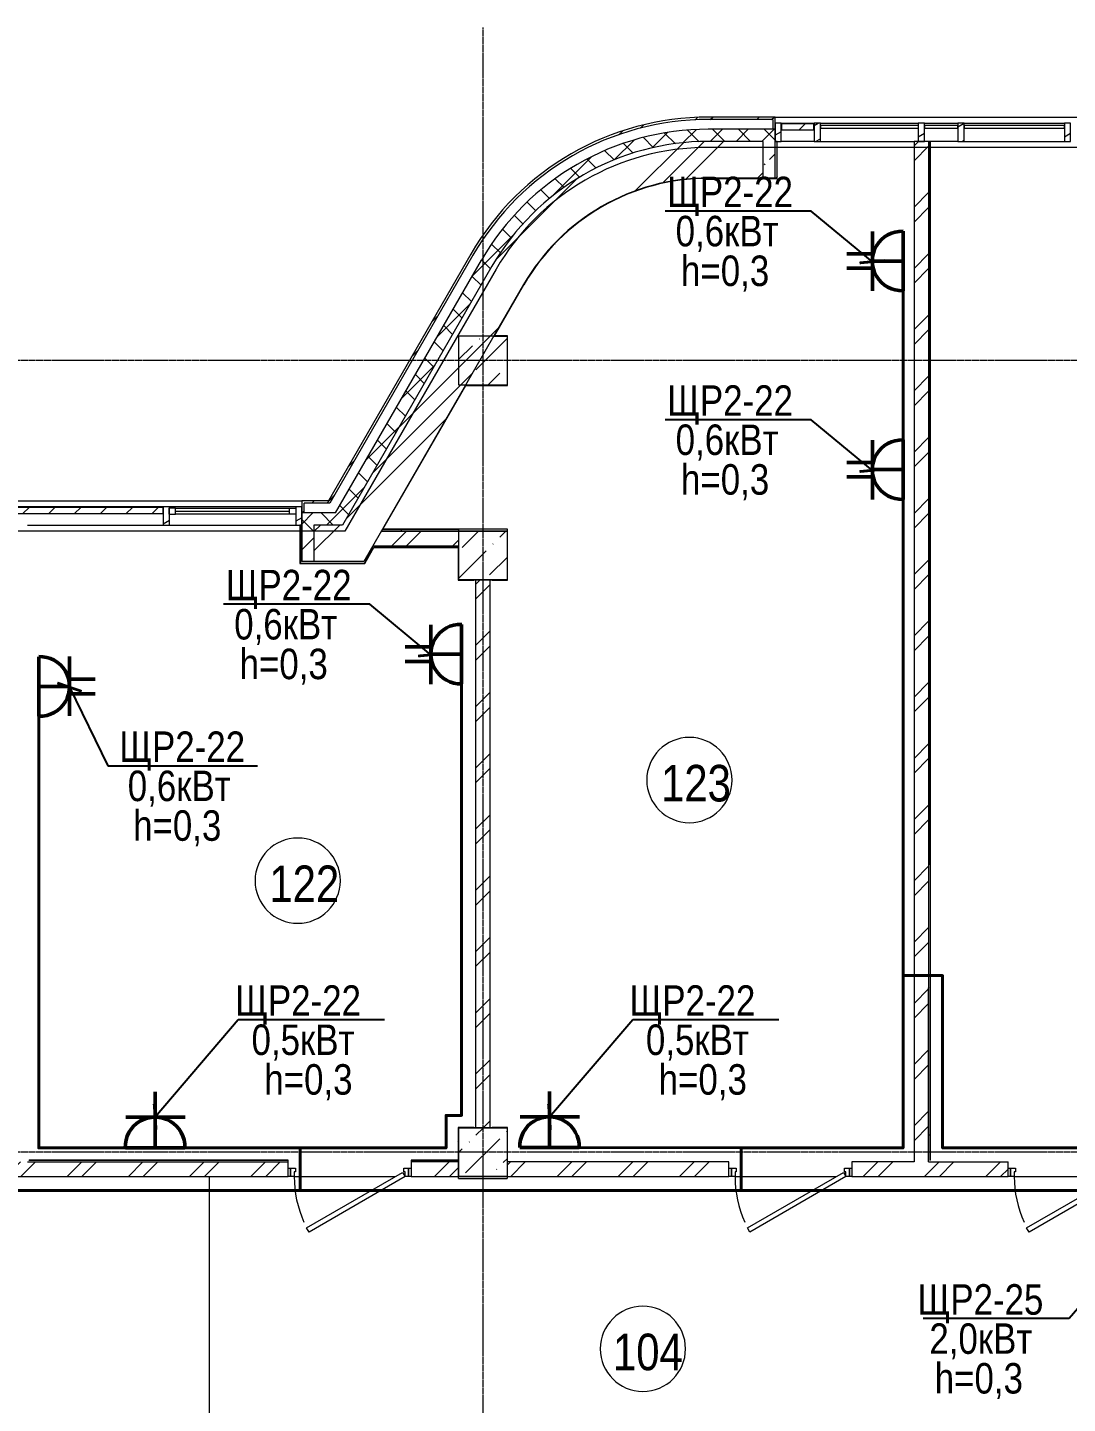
# Model space of a CAD drawing. Header units: metres. Extents: x -187 to 138813, y -64870 to 49448.
# Drawn here: x 62323 to 70863, y -49349 to -38050 of the extents above; entities that cross this region are included whole.
import ezdxf

# ---------------------------------------------------------------- set-up
doc = ezdxf.new("R2010")
doc.units = ezdxf.units.M
doc.linetypes.add('ADSK_Линия сетки', pattern=[21, 12, -3, 3, -3])
for name, color, linetype, lineweight in [('A-AREA-IDEN', 7, 'Continuous', 9), ('A-DETL-MBND', 7, 'Continuous', 5), ('A-DOOR', 7, 'Continuous', 5), ('A-DOOR-FRAM', 7, 'Continuous', 13), ('A-FLOR', 7, 'Continuous', 5), ('A-GLAZ', 7, 'Continuous', 5), ('A-GLAZ-CURT', 7, 'Continuous', 5), ('A-GLAZ-CWMG', 7, 'Continuous', 5), ('A-WALL', 7, 'Continuous', 5), ('A-WALL-PATT', 7, 'Continuous', 18), ('I-WALL', 7, 'Continuous', 5), ('S-COLS', 7, 'Continuous', 5), ('S-GRID', 7, 'Continuous', 9), ('Освещение', 1, 'Continuous', 50), ('Эл-свет раб.', 5, 'Continuous', 50), ('ЭЛ.сети', 5, 'Continuous', 100), ('ЭОМ', 7, 'Continuous', 40)]:
    doc.layers.add(name, color=color, linetype=linetype, lineweight=lineweight)
doc.styles.add('GOST Common_I_1', font='ARIALN.TTF', dxfattribs={"height": 300})
doc.styles.add('STYLE1', font='ARIALN.TTF', dxfattribs={"height": 250})
doc.styles.add('ГОСТ 2.304', font='ARIALN.TTF', dxfattribs={"width": 0.85})
doc.dimstyles.new('СПДС', dxfattribs={"dimscale": 100, "dimtxt": 2.5, "dimasz": 2.5, "dimexe": 1.25, "dimexo": 0.625, "dimtad": 1, "dimdec": 0, "dimrnd": 0.001, "dimtxsty": 'ГОСТ 2.304', "dimblk": 'OBLIQUE', "dimcen": 2.5, "dimdle": 2, "dimadec": 0, "dimazin": 2, "dimtfac": 0.75, "dimtdec": 0, "dimtmove": 1, "dimatfit": 3, "dimfxl": 1, "dimtolj": 1, "dimarcsym": 1})
pattern_1 = [(45, (0, 0), (84.19025, 308.69666), [396.875, -79.375, 3.353, -76.022])]
pattern_2 = [(45, (0, 0), (-251.4472, 251.4472), []), (45, (0, 381), (-251.4472, 251.4472), [])]
pattern_3 = [(30, (0, 0), (-60, 103.92305), [])]
pattern_4 = [(45, (0, 0), (-449.013, 449.013), []), (45, (158.75, 0), (0, 898.0256), []), (45, (-158.75, 0), (0, 898.0256), [])]
pattern_5 = [(0, (0, 0), (812.8, 203.2), [33.528, -576.072, 33.528, -576.072, -3251.2]), (0, (0, 0), (812.8, 203.2), [-1219.2, 33.528, -1185.672, 33.528, -576.072, -1422.4]), (0, (0, 0), (812.8, 203.2), [-3048, 33.528, -372.872, 33.528, -982.472]), (120, (304.8, 101.6), (-582.37636, 602.30545), [33.528, -576.072, 33.528, -576.072, -3251.2]), (120, (304.8, 101.6), (-582.37636, 602.30545), [-1219.2, 33.528, -1185.672, 33.528, -576.072, -1422.4]), (120, (304.8, 101.6), (-582.37636, 602.30545), [-3048, 33.528, -372.872, 33.528, -982.472]), (240, (406.4, 508), (-230.42364, -805.50545), [33.528, -576.072, 33.528, -576.072, -3251.2]), (240, (406.4, 508), (-230.42364, -805.50545), [-1219.2, 33.528, -1185.672, 33.528, -576.072, -1422.4]), (240, (406.4, 508), (-230.42364, -805.50545), [-3048, 33.528, -372.872, 33.528, -982.472])]
pattern_6 = [(45, (0, 0), (-106.06602, 106.06602), []), (135, (0, 0), (-106.06602, -106.06602), [])]
pattern_7 = [(45, (0, 0), (38.89087, 251.0229), [300, -50, 10, -50])]

# ---------------------------------------------------------------- blocks, each defined once
blk = doc.blocks.new('КДП АПК - КР_rvt-1-1 этаж')
at = {"layer": 'S-COLS', "lineweight": 15}
h = blk.add_hatch(dxfattribs=at)
h.set_pattern_fill('FP_125', color=256, style=0, pattern_type=2)
h.set_pattern_definition(pattern_1)
h.paths.add_polyline_path([(65863, -40346), (66263, -40346), (66263, -39946), (65863, -39946)], flags=0)
h = blk.add_hatch(dxfattribs=at)
h.set_pattern_fill('FP_125', color=256, style=0, pattern_type=2)
h.set_pattern_definition(pattern_1)
h.paths.add_polyline_path([(65863, -41946), (66263, -41946), (66263, -41546), (65863, -41546), (65863, -41861)], flags=0)
h = blk.add_hatch(dxfattribs=at)
h.set_pattern_fill('FP_125', color=256, style=0, pattern_type=2)
h.set_pattern_definition(pattern_1)
h.paths.add_polyline_path([(65863, -46846), (66263, -46846), (66263, -46446), (65863, -46446), (65863, -46832)], flags=0)
at = {"layer": 'A-FLOR', "lineweight": 15}
for p, q in [((71913, -38396), (67903, -38396)), ((66171, -39396), (64929, -41546)), ((64929, -41546), (60263, -41546))]:
    blk.add_line(p, q, dxfattribs=at)
blk.add_arc((67903, -40396), 2000, 90, 150, dxfattribs=at)
at = {"layer": 'S-COLS', "lineweight": 15}
for p, q in [((66263, -39946), (65863, -39946)), ((65863, -39946), (65863, -40346)), ((66263, -40346), (66263, -39946)), ((65863, -40346), (66263, -40346)), ((66263, -41546), (65863, -41546)), ((65863, -41546), (65863, -41946)), ((66263, -41946), (66263, -41546)), ((65863, -41946), (66263, -41946)), ((66263, -46446), (65863, -46446)), ((65863, -46446), (65863, -46846)), ((66263, -46846), (66263, -46446)), ((65863, -46846), (66263, -46846))]:
    blk.add_line(p, q, dxfattribs=at)
blk = doc.blocks.new('AC_Дверь_Однопольная_ДеревяннаяВнутренняя_ГОСТ6629-88 - ДГ 21-10-1263266-1 этаж')
at = {"layer": 'A-DOOR', "lineweight": 13}
for p, q in [((-455, 60), (333, 515)), ((353, 480), (-435, 25)), ((333, 515), (353, 480)), ((-435, 25), (-455, 60))]:
    blk.add_line(p, q, dxfattribs=at)
at = {"layer": 'A-DOOR', "lineweight": 18}
for p, q in [((-505, 60), (-485, 60)), ((-505, -10), (-505, 60)), ((-485, 60), (-485, -10)), ((485, 60), (505, 60)), ((485, -10), (485, 60)), ((505, 60), (505, -10)), ((-485, -10), (-505, -10)), ((505, -10), (485, -10))]:
    blk.add_line(p, q, dxfattribs=at)
at = {"layer": 'A-DOOR'}
blk.add_arc((-455, 60), 910, 0, 24.2635, dxfattribs=at)
at = {"layer": 'A-DOOR-FRAM'}
for p, q in [((-485, 60), (-455, 60)), ((-485, -10), (-485, 60)), ((-455, 60), (-455, 20)), ((-455, 20), (-445, 20)), ((-445, 20), (-445, -10)), ((445, 20), (455, 20)), ((445, -10), (445, 20)), ((455, 60), (485, 60)), ((455, 20), (455, 60)), ((485, 60), (485, -10)), ((-445, -10), (-485, -10)), ((485, -10), (445, -10))]:
    blk.add_line(p, q, dxfattribs=at)
blk = doc.blocks.new('Системная панель - С остеклением-1613775-1 этаж')
at = {"layer": 'A-GLAZ-CURT', "lineweight": 13}
for p, q in [((69638, -38856), (68834, -38856)), ((68834, -38856), (68834, -38876)), ((69638, -38876), (69638, -38856)), ((68834, -38876), (69638, -38876))]:
    blk.add_line(p, q, dxfattribs=at)
blk = doc.blocks.new('Системная панель - С остеклением-1172246-1 этаж')
at = {"layer": 'A-GLAZ-CURT', "lineweight": 13}
for p, q in [((70838, -38856), (70014, -38856)), ((70014, -38856), (70014, -38876)), ((70838, -38876), (70838, -38856)), ((70014, -38876), (70838, -38876))]:
    blk.add_line(p, q, dxfattribs=at)
blk = doc.blocks.new('Системная панель - С остеклением-1172248-1 этаж')
at = {"layer": 'A-GLAZ-CURT', "lineweight": 13}
for p, q in [((81962, -38856), (81688, -38856)), ((81688, -38856), (81688, -38876)), ((81962, -38876), (81962, -38856)), ((81688, -38876), (81962, -38876))]:
    blk.add_line(p, q, dxfattribs=at)
blk = doc.blocks.new('Системная панель - Сплошная-1613776-1 этаж')
at = {"layer": 'A-GLAZ-CURT'}
h = blk.add_hatch(dxfattribs=at)
h.set_pattern_fill('FP_4', color=256, style=0, pattern_type=2)
h.set_pattern_definition([(45, (0, 0), (-106.06602, 106.06602), [])])
h.paths.add_polyline_path([(68513, -38891), (68781, -38891), (68781, -38841), (68513, -38841)], flags=0)
at = {"layer": 'A-GLAZ-CURT', "lineweight": 13}
for p, q in [((68781, -38841), (68513, -38841)), ((68513, -38841), (68513, -38891)), ((68781, -38891), (68781, -38841)), ((68513, -38891), (68781, -38891))]:
    blk.add_line(p, q, dxfattribs=at)
blk = doc.blocks.new('Прямоугольный импост - 50 x 150мм-1173075-1 этаж')
at = {"layer": 'A-GLAZ-CWMG'}
h = blk.add_hatch(dxfattribs=at)
h.set_pattern_fill('FP_8', color=256, style=0, pattern_type=2)
h.set_pattern_definition([(150, (68462.65, 38865.64), (-60, -103.92305), [])])
h.paths.add_polyline_path([(0, -120), (-50, -120), (-50, 30), (0, 30)], flags=0)
at = {"layer": 'A-GLAZ-CWMG', "lineweight": 18}
for p, q in [((-50, 30), (0, 30)), ((-50, -120), (-50, 30)), ((0, 30), (0, -120)), ((0, -120), (-50, -120))]:
    blk.add_line(p, q, dxfattribs=at)
blk = doc.blocks.new('Прямоугольный импост - 50 x 150мм-1173071-1 этаж')
at = {"layer": 'A-GLAZ-CWMG'}
h = blk.add_hatch(dxfattribs=at)
h.set_pattern_fill('FP_9', color=256, style=0, pattern_type=2)
h.set_pattern_definition([(150, (69662.65, 38865.64), (-60, -103.92305), [])])
h.paths.add_polyline_path([(25, -120), (-25, -120), (-25, 30), (25, 30)], flags=0)
at = {"layer": 'A-GLAZ-CWMG', "lineweight": 18}
for p, q in [((-25, 30), (25, 30)), ((-25, -120), (-25, 30)), ((25, 30), (25, -120)), ((25, -120), (-25, -120))]:
    blk.add_line(p, q, dxfattribs=at)
blk = doc.blocks.new('Прямоугольный импост - 50 x 150мм-1173072-1 этаж')
at = {"layer": 'A-GLAZ-CWMG'}
h = blk.add_hatch(dxfattribs=at)
h.set_pattern_fill('FP_10', color=256, style=0, pattern_type=2)
h.set_pattern_definition([(150, (70862.65, 38865.64), (-60, -103.92305), [])])
h.paths.add_polyline_path([(25, -120), (-25, -120), (-25, 30), (25, 30)], flags=0)
at = {"layer": 'A-GLAZ-CWMG', "lineweight": 18}
for p, q in [((-25, 30), (25, 30)), ((-25, -120), (-25, 30)), ((25, 30), (25, -120)), ((25, -120), (-25, -120))]:
    blk.add_line(p, q, dxfattribs=at)
blk = doc.blocks.new('Системная панель - Сплошная-2657771-1 этаж')
at = {"layer": 'A-GLAZ-CURT'}
h = blk.add_hatch(dxfattribs=at)
h.set_pattern_fill('FP_75', color=256, style=0, pattern_type=2)
h.set_pattern_definition([(45, (-62820.15, 42015.64), (-106.06602, 106.06602), [])])
h.paths.add_polyline_path([(617.5, -25), (617.5, 25), (-617.5, 25), (-617.5, -25)], flags=0)
at = {"layer": 'A-GLAZ-CURT', "lineweight": 13}
for p, q in [((617.5, 25), (-617.5, 25)), ((-617.5, 25), (-617.5, -25)), ((617.5, -25), (617.5, 25)), ((-617.5, -25), (617.5, -25))]:
    blk.add_line(p, q, dxfattribs=at)
blk = doc.blocks.new('M_Тент витража777 - M_Тент витража одинарное справо-2657703-1 этаж')
at = {"layer": 'A-GLAZ', "lineweight": 13}
for p, q in [((-469, 20), (-519, 20)), ((-519, 20), (-519, -30)), ((-519, -30), (-519, 20)), ((-469, -30), (-469, 20)), ((469, -30), (469, 20)), ((469, 20), (519, 20)), ((519, 20), (519, -30)), ((519, 20), (519, -30)), ((-519, -30), (-469, -30)), ((-469, -5), (469, -5)), ((519, -30), (469, -30))]:
    blk.add_line(p, q, dxfattribs=at)
at = {"layer": 'A-GLAZ'}
for p, q in [((-469, 20), (469, 20)), ((469, -30), (-469, -30))]:
    blk.add_line(p, q, dxfattribs=at)
blk = doc.blocks.new('Прямоугольный импост - 50 x 150мм-2657762-1 этаж')
at = {"layer": 'A-GLAZ-CWMG'}
for p, q in [((63438, -41986), (62203, -41986)), ((62323, -42136), (63438, -42136))]:
    blk.add_line(p, q, dxfattribs=at)
blk = doc.blocks.new('Прямоугольный импост - 50 x 150мм-1443327-1 этаж')
at = {"layer": 'A-GLAZ-CWMG'}
for p, q in [((64525, -41986), (63488, -41986)), ((63488, -42136), (64525, -42136))]:
    blk.add_line(p, q, dxfattribs=at)
blk = doc.blocks.new('Прямоугольный импост - 50 x 150мм-1173117-1 этаж')
at = {"layer": 'A-GLAZ-CWMG'}
h = blk.add_hatch(dxfattribs=at)
h.set_pattern_fill('FP_76', color=256, style=0, pattern_type=2)
h.set_pattern_definition([(330, (-64575.16, -42015.64), (60, 103.92305), [])])
h.paths.add_polyline_path([(-50, 120), (0, 120), (0, -30), (-50, -30)], flags=0)
at = {"layer": 'A-GLAZ-CWMG', "lineweight": 18}
for p, q in [((-50, -30), (-50, 120)), ((-50, 120), (0, 120)), ((0, 120), (0, -30)), ((0, -30), (-50, -30))]:
    blk.add_line(p, q, dxfattribs=at)
blk = doc.blocks.new('Прямоугольный импост - 50 x 150мм-V53-1 этаж')
at = {"layer": 'A-GLAZ-CWMG'}
h = blk.add_hatch(dxfattribs=at)
h.set_pattern_fill('FP_79', color=256, style=0, pattern_type=2)
h.set_pattern_definition([(330, (-63462.65, -42015.64), (60, 103.92305), [])])
h.paths.add_polyline_path([(25, 120), (25, -30), (-25, -30), (-25, 120)], flags=0)
at = {"layer": 'A-GLAZ-CWMG', "lineweight": 18}
for p, q in [((-25, -30), (-25, 120)), ((-25, 120), (25, 120)), ((25, 120), (25, -30)), ((25, -30), (-25, -30))]:
    blk.add_line(p, q, dxfattribs=at)
blk = doc.blocks.new('двойная розетка штепсельная с заземляющим контактом скрытой установки IP20')
at = {"layer": 'Эл-свет раб.', "ltscale": 0.3}
for p, q in [((242831, -163233), (242831, -163444)), ((242951, -163233), (242951, -163444)), ((243132, -163444), (242645, -163444)), ((242891, -163696), (242891, -163444)), ((243135, -163696), (242647, -163696))]:
    blk.add_line(p, q, dxfattribs=at)
at = {"layer": 'Эл-свет раб.', "ltscale": 0.3, "extrusion": (0, 0, -1)}
blk.add_ellipse((242891, -163688), major_axis=(-173, 173), ratio=1, start_param=5.464002, end_param=8.673165, dxfattribs=at)
blk = doc.blocks.new('_Oblique')
at = {"color": 0, "linetype": 'ByBlock', "lineweight": -2}
blk.add_line((-0.5, -0.5), (0.5, 0.5), dxfattribs=at)
blk = doc.blocks.new('Розетка штепсельная с заземляющим контактом скрытой установки IP20')
at = {"layer": 'Эл-свет раб.', "ltscale": 0.3}
for p, q in [((191575, -246568), (191575, -246106)), ((191816, -246316), (191329, -246316)), ((191819, -246568), (191331, -246568))]:
    blk.add_line(p, q, dxfattribs=at)
at = {"layer": 'Эл-свет раб.', "ltscale": 0.3, "extrusion": (0, 0, -1)}
blk.add_ellipse((191575, -246560), major_axis=(-173, 173), ratio=1, start_param=5.464002, end_param=8.673165, dxfattribs=at)
blk = doc.blocks.new('ПСС_Марка_помещения - Имя_2_5мм-224473-1 этаж')
at = {"layer": 'A-AREA-IDEN'}
for start, end in [(360, 180), (180, 360)]:
    blk.add_arc((-0.07, 0.04), 3.5, start, end, dxfattribs=at)

msp = doc.modelspace()

# ---------------------------------------------------------------- hatches: boundary and pattern name
at = {"layer": 'A-GLAZ-CWMG'}
h = msp.add_hatch(dxfattribs=at)
h.set_pattern_fill('FP_5', color=256, style=0, pattern_type=2)
h.set_pattern_definition(pattern_3)
h.paths.add_polyline_path([(68781.4966, -38985.6677), (68833.7811, -38985.6677), (68833.7811, -38835.6677), (68781.4966, -38835.6677)], flags=0)
h = msp.add_hatch(dxfattribs=at)
h.set_pattern_fill('FP_5', color=256, style=0, pattern_type=2)
h.set_pattern_definition(pattern_3)
h.paths.add_polyline_path([(69961.9076, -38985.6677), (70014.3111, -38985.6677), (70014.3111, -38835.6677), (69961.9076, -38835.6677)], flags=0)
at = {"layer": 'A-WALL-PATT', "lineweight": 5}
h = msp.add_hatch(dxfattribs=at)
h.set_pattern_fill('FP_1', color=256, style=0, pattern_type=2)
h.set_pattern_definition(pattern_2)
h.paths.add_polyline_path([(65981.01, -39920.6443), (66069.7342, -39779.4406), (66168.7625, -39645.262), (66277.541, -39518.8591), (66395.4615, -39400.9386), (66521.8644, -39292.1601), (66656.0429, -39193.1318), (66797.2467, -39104.4077), (66944.6859, -39026.4837), (67097.5362, -38959.7958), (67256.2484, -38904.3671), (67416.025, -38861.5551), (67579.8824, -38830.5516), (67745.5986, -38811.8798), (67912.2467, -38805.6443), (67912.2467, -38785.6443), (67744.104, -38791.9358), (67576.9016, -38810.775), (67411.5746, -38842.0565), (67249.0475, -38885.6055), (67090.2294, -38941.1784), (66936.0083, -39008.4644), (66787.2467, -39087.0871), (66644.7765, -39176.6071), (66509.3946, -39276.5235), (66381.858, -39386.2776), (66262.88, -39505.2556), (66153.1258, -39632.7922), (66053.2094, -39768.1742), (65963.6895, -39910.6443)], flags=0)
h = msp.add_hatch(dxfattribs=at)
h.set_pattern_fill('FP_1', color=256, style=0, pattern_type=2)
h.set_pattern_definition(pattern_2)
h.paths.add_polyline_path([(68442.6532, -38885.6443), (68462.6532, -38885.6443), (68462.6532, -38785.6443), (67912.2467, -38785.6443), (67912.2467, -38805.6443), (68442.6532, -38805.6443)], flags=0)
at = {"layer": 'A-WALL-PATT', "lineweight": 5, "true_color": 0x787878}
h = msp.add_hatch(dxfattribs=at)
h.set_pattern_fill('FP_114', color=8, style=0, pattern_type=2)
h.set_pattern_definition(pattern_6)
h.paths.add_polyline_path([(66136.8946, -40010.6443), (66218.4572, -39880.8382), (66309.4921, -39757.4902), (66409.4903, -39641.2902), (66517.8926, -39532.888), (66634.0926, -39432.8898), (66757.4406, -39341.8548), (66887.2467, -39260.2922), (67022.785, -39188.6581), (67163.2976, -39127.3531), (67307.9986, -39076.7201), (67456.0788, -39037.0421), (67606.71, -39008.5411), (67759.05, -38991.3765), (67912.2467, -38985.6443), (67912.2467, -38885.6443), (67751.577, -38891.6561), (67591.8058, -38909.658), (67433.8267, -38939.5493), (67278.523, -38981.1628), (67126.7635, -39034.2657), (66979.3966, -39098.5612), (66837.2467, -39173.6897), (66701.1086, -39259.2309), (66571.7436, -39354.7066), (66449.8753, -39459.5828), (66336.1852, -39573.2729), (66231.309, -39695.1412), (66135.8333, -39824.5062), (66050.2921, -39960.6443)], flags=0)
h = msp.add_hatch(dxfattribs=at)
h.set_pattern_fill('FP_114', color=8, style=0, pattern_type=2)
h.set_pattern_definition(pattern_6)
h.paths.add_polyline_path([(68462.6532, -38985.6443), (68462.6532, -38885.6443), (67912.2467, -38885.6443), (67912.2467, -38985.6443), (68362.6532, -38985.6443)], flags=0)
at = {"layer": 'A-WALL-PATT', "lineweight": 5}
h = msp.add_hatch(dxfattribs=at)
h.set_pattern_fill('FP_2', color=256, style=0, pattern_type=2)
h.set_pattern_definition(pattern_4)
h.paths.add_polyline_path([(66396.7022, -40160.6443), (66472.0249, -40041.531), (66556.688, -39928.8649), (66650.1424, -39823.3767), (66751.782, -39725.7505), (66860.9477, -39636.6195), (66976.9315, -39556.5617), (67098.9811, -39486.0963), (67226.3051, -39425.6803), (67358.0777, -39375.7055), (67493.4443, -39336.4961), (67631.5269, -39308.3064), (67785.1267, -39290.7671), (67912.2467, -39285.6443), (67912.2467, -38985.6443), (67759.05, -38991.3765), (67606.71, -39008.5411), (67456.0788, -39037.0421), (67307.9986, -39076.7201), (67163.2976, -39127.3531), (67022.785, -39188.6581), (66887.2467, -39260.2922), (66757.4406, -39341.8548), (66634.0926, -39432.8898), (66517.8926, -39532.888), (66409.4903, -39641.2902), (66309.4921, -39757.4902), (66218.4572, -39880.8382), (66136.8946, -40010.6443), (66265.8379, -40085.0898)], flags=0)
h = msp.add_hatch(dxfattribs=at)
h.set_pattern_fill('FP_2', color=256, style=0, pattern_type=2)
h.set_pattern_definition(pattern_4)
h.paths.add_polyline_path([(68362.6532, -39285.6443), (68362.6532, -38985.6443), (67912.2467, -38985.6443), (67912.2467, -39285.6443)], flags=0)
h = msp.add_hatch(dxfattribs=at)
h.set_pattern_fill('FP_127', color=256, style=0, pattern_type=2)
h.set_pattern_definition(pattern_7)
h.paths.add_polyline_path([(68362.6532, -39285.6443), (68462.6532, -39285.6443), (68462.6532, -39035.6443), (68362.6532, -39035.6443)], flags=0)
h = msp.add_hatch(dxfattribs=at)
h.set_pattern_fill('FP_81', color=256, style=0, pattern_type=2)
h.set_pattern_definition(pattern_5)
h.paths.add_polyline_path([(68477.6532, -39288.6443), (68477.6532, -38985.6677), (68462.6532, -38985.6677), (68462.6532, -39288.6443)], flags=0)
h = msp.add_hatch(dxfattribs=at)
h.set_pattern_fill('FP_1', color=256, style=0, pattern_type=2)
h.set_pattern_definition(pattern_2)
h.paths.add_polyline_path([(69722.6532, -47365.6443), (69722.6532, -44926.5899), (69602.6532, -44926.5899), (69602.6532, -47365.6443)])
h.paths.add_polyline_path([(69672.6532, -44925.6443), (69722.6532, -44925.6443), (69722.6532, -38985.6443), (69602.6532, -38985.6443), (69602.6532, -44925.6443)])
h = msp.add_hatch(dxfattribs=at)
h.set_pattern_fill('FP_81', color=256, style=0, pattern_type=2)
h.set_pattern_definition(pattern_5)
h.paths.add_polyline_path([(69734.6532, -47365.6443), (69734.6532, -45935.6443), (69722.6532, -45935.6443), (69722.6532, -47365.6443)], flags=0)
h.paths.add_polyline_path([(69734.6532, -44925.6443), (69734.6532, -38985.6677), (69722.6532, -38985.6677), (69722.6532, -44925.6443)], flags=0)
h = msp.add_hatch(dxfattribs=at)
h.set_pattern_fill('FP_81', color=256, style=0, pattern_type=2)
h.set_pattern_definition(pattern_5)
h.paths.add_polyline_path([(69737.6532, -47353.6443), (69737.6532, -45935.6443), (69734.6532, -45935.6443), (69734.6532, -47353.6443)], flags=0)
h.paths.add_polyline_path([(69737.6532, -44925.6443), (69737.6532, -38985.6677), (69734.6532, -38985.6677), (69734.6532, -44925.6443)], flags=0)
h = msp.add_hatch(dxfattribs=at)
h.set_pattern_fill('FP_81', color=256, style=0, pattern_type=2)
h.set_pattern_definition(pattern_5)
h.paths.add_polyline_path([(66399.3003, -40162.1443), (66474.4939, -40043.2352), (66559.0118, -39930.7622), (66652.306, -39825.4548), (66753.7714, -39727.996), (66862.7499, -39639.0178), (66978.5349, -39559.0972), (67100.3753, -39488.7526), (67227.481, -39428.4402), (67359.0277, -39378.5511), (67494.1622, -39339.409), (67632.0082, -39311.2675), (67785.1267, -39293.7671), (67912.2467, -39288.6443), (67912.2467, -39285.6443), (67771.4302, -39291.319), (67631.5269, -39308.3064), (67493.4443, -39336.4961), (67358.0777, -39375.7055), (67226.3051, -39425.6803), (67098.9811, -39486.0963), (66976.9315, -39556.5617), (66860.9477, -39636.6195), (66747.3516, -39730.006), (66650.1424, -39823.3767), (66556.688, -39928.8649), (66472.0249, -40041.531), (66396.7022, -40160.6443)], flags=0)
h = msp.add_hatch(dxfattribs=at)
h.set_pattern_fill('FP_1', color=256, style=0, pattern_type=2)
h.set_pattern_definition(pattern_2)
h.paths.add_polyline_path([(64817.6492, -41935.6443), (65981.01, -39920.6443), (65963.6895, -39910.6443), (64794.5552, -41935.6443)], flags=0)
at = {"layer": 'A-WALL-PATT', "lineweight": 5, "true_color": 0x787878}
h = msp.add_hatch(dxfattribs=at)
h.set_pattern_fill('FP_114', color=8, style=0, pattern_type=2)
h.set_pattern_definition(pattern_6)
h.paths.add_polyline_path([(64967.7602, -42035.6443), (66136.8946, -40010.6443), (66050.2921, -39960.6443), (64852.2902, -42035.6443)], flags=0)
at = {"layer": 'A-WALL-PATT', "lineweight": 5}
h = msp.add_hatch(dxfattribs=at)
h.set_pattern_fill('FP_2', color=256, style=0, pattern_type=2)
h.set_pattern_definition(pattern_4)
h.paths.add_polyline_path([(65083.2303, -42435.6443), (66396.7022, -40160.6443), (66136.8946, -40010.6443), (64736.8201, -42435.6443)], flags=0)
h = msp.add_hatch(dxfattribs=at)
h.set_pattern_fill('FP_81', color=256, style=0, pattern_type=2)
h.set_pattern_definition(pattern_5)
h.paths.add_polyline_path([(65234.4961, -42173.6443), (65237.9602, -42173.6443), (65923.8523, -40985.6443), (65920.3882, -40985.6443), (65415.2851, -41860.5085)], flags=0)
h = msp.add_hatch(dxfattribs=at)
h.set_pattern_fill('FP_1', color=256, style=0, pattern_type=2)
h.set_pattern_definition(pattern_2)
h.paths.add_polyline_path([(64595.1621, -42035.6443), (64595.1621, -41955.6443), (64806.1022, -41955.6443), (64817.6492, -41935.6443), (64575.1621, -41935.6443), (64575.1621, -42035.6443)], flags=0)
at = {"layer": 'A-WALL-PATT', "lineweight": 5, "true_color": 0x787878}
h = msp.add_hatch(dxfattribs=at)
h.set_pattern_fill('FP_114', color=8, style=0, pattern_type=2)
h.set_pattern_definition(pattern_6)
h.paths.add_polyline_path([(64675.1621, -42135.6443), (64910.0252, -42135.6443), (64967.7602, -42035.6443), (64575.1621, -42035.6443), (64575.1621, -42135.6443), (64611.8568, -42135.6443)], flags=0)
h = msp.add_hatch(dxfattribs=at)
h.set_pattern_fill('FP_114', color=8, style=0, pattern_type=2)
h.set_pattern_definition(pattern_6)
h.paths.add_polyline_path([(64575.1621, -42185.6443), (64675.1621, -42185.6443), (64675.1621, -42135.6443), (64575.1621, -42135.6443)], flags=0)
at = {"layer": 'A-WALL-PATT', "lineweight": 5}
h = msp.add_hatch(dxfattribs=at)
h.set_pattern_fill('FP_2', color=256, style=0, pattern_type=2)
h.set_pattern_definition(pattern_4)
h.paths.add_polyline_path([(64675.1621, -42435.6443), (64736.8201, -42435.6443), (64910.0252, -42135.6443), (64675.1621, -42135.6443), (64675.1621, -42215.5923)], flags=0)
h = msp.add_hatch(dxfattribs=at)
h.set_pattern_fill('FP_127', color=256, style=0, pattern_type=2)
h.set_pattern_definition(pattern_7)
h.paths.add_polyline_path([(64575.1621, -42435.6443), (64675.1621, -42435.6443), (64675.1621, -42185.6443), (64575.1621, -42185.6443)], flags=0)
h = msp.add_hatch(dxfattribs=at)
h.set_pattern_fill('FP_1', color=256, style=0, pattern_type=2)
h.set_pattern_definition(pattern_2)
h.paths.add_polyline_path([(65669.6134, -42305.6443), (65862.6532, -42305.6443), (65862.6532, -42185.6443), (65227.5679, -42185.6443), (65158.2858, -42305.6443)], flags=0)
h = msp.add_hatch(dxfattribs=at)
h.set_pattern_fill('FP_81', color=256, style=0, pattern_type=2)
h.set_pattern_definition(pattern_5)
h.paths.add_polyline_path([(65231.032, -42185.6443), (65862.6532, -42185.6443), (65862.6532, -42173.6443), (65234.4961, -42173.6443), (65227.5679, -42185.6443)], flags=0)
h = msp.add_hatch(dxfattribs=at)
h.set_pattern_fill('FP_1', color=256, style=0, pattern_type=2)
h.set_pattern_definition(pattern_2)
h.paths.add_polyline_path([(66122.6532, -47085.6443), (66122.6532, -42585.6443), (66002.6532, -42585.6443), (66002.6532, -47085.6443)], flags=0)
h = msp.add_hatch(dxfattribs=at)
h.set_pattern_fill('FP_81', color=256, style=0, pattern_type=2)
h.set_pattern_definition(pattern_5)
h.paths.add_polyline_path([(65862.6532, -47353.6443), (65862.6532, -47082.6443), (65859.6532, -47082.6443), (65859.6532, -47353.6443)], flags=0)
h = msp.add_hatch(dxfattribs=at)
h.set_pattern_fill('FP_81', color=256, style=0, pattern_type=2)
h.set_pattern_definition(pattern_5)
h.paths.add_polyline_path([(66262.6532, -47350.6443), (66265.6532, -47350.6443), (66265.6532, -47085.6443), (66262.6532, -47085.6443)], flags=0)
h = msp.add_hatch(dxfattribs=at)
h.set_pattern_fill('FP_1', color=256, style=0, pattern_type=2)
h.set_pattern_definition(pattern_2)
h.paths.add_polyline_path([(60262.6532, -47485.6443), (60522.6532, -47485.6443), (60522.6532, -47365.6443), (60262.6532, -47365.6443)], flags=0)
h.paths.add_polyline_path([(65862.6532, -47485.6443), (65862.6532, -47365.6443), (65472.6532, -47365.6443), (65472.6532, -47485.6443), (65669.6134, -47485.6443)], flags=0)
h.paths.add_polyline_path([(61532.6532, -47485.6443), (64462.6532, -47485.6443), (64462.6532, -47365.6443), (61532.6532, -47365.6443), (61532.6532, -47415.6443)], flags=0)
h = msp.add_hatch(dxfattribs=at)
h.set_pattern_fill('FP_81', color=256, style=0, pattern_type=2)
h.set_pattern_definition(pattern_5)
h.paths.add_polyline_path([(65859.6532, -47353.6443), (65859.6532, -47350.6443), (65472.6532, -47350.6443), (65472.6532, -47353.6443), (65669.6134, -47353.6443)], flags=0)
h.paths.add_polyline_path([(64462.6532, -47353.6443), (64462.6532, -47350.6443), (62337.6532, -47350.6443), (62337.6532, -47353.6443), (63554.1001, -47353.6443)], flags=0)
h = msp.add_hatch(dxfattribs=at)
h.set_pattern_fill('FP_1', color=256, style=0, pattern_type=2)
h.set_pattern_definition(pattern_2)
h.paths.add_polyline_path([(70375.2457, -47485.6443), (70375.2457, -47365.6443), (69092.6532, -47365.6443), (69092.6532, -47485.6443), (69900.64, -47485.6443)])
h.paths.add_polyline_path([(68082.6532, -47485.6443), (68082.6532, -47365.6443), (66262.6532, -47365.6443), (66262.6532, -47485.6443), (67785.1267, -47485.6443)])

# ---------------------------------------------------------------- linework, layer by layer
at = {"layer": 'A-DETL-MBND'}
for p, q in [((68462.6532, -38785.6443), (72037.6532, -38785.6443)), ((68833.7811, -38835.6677), (69637.6532, -38835.6677)), ((70014.3111, -38835.6677), (70837.6532, -38835.6677)), ((68833.7811, -38985.6677), (69602.6532, -38985.6677)), ((70014.3111, -38985.6677), (70837.6532, -38985.6677)), ((60262.6532, -41935.6443), (64575.1621, -41935.6443)), ((63817.6532, -49482.6443), (63817.6532, -47493.1443))]:
    msp.add_line(p, q, dxfattribs=at)
at = {"layer": 'A-FLOR', "lineweight": 18}
for p, q in [((66002.6532, -42585.6443), (65987.6532, -42585.6443)), ((66137.6532, -42585.6443), (66122.6532, -42585.6443)), ((66262.6532, -47350.6443), (66262.6532, -47365.6443)), ((64512.6532, -47485.6443), (65342.6532, -47485.6443)), ((64512.6532, -47485.6443), (65342.6532, -47485.6443)), ((68132.6532, -47485.6443), (68962.6532, -47485.6443)), ((68132.6532, -47485.6443), (68962.6532, -47485.6443)), ((70425.2457, -47485.6443), (71255.2457, -47485.6443)), ((70425.2457, -47485.6443), (71255.2457, -47485.6443))]:
    msp.add_line(p, q, dxfattribs=at)
at = {"layer": 'A-GLAZ-CWMG'}
for p, q in [((68512.6532, -38835.6677), (68781.4966, -38835.6677)), ((69687.6532, -38835.6677), (69961.9076, -38835.6677)), ((68781.4966, -38985.6677), (68512.6532, -38985.6677)), ((69961.9076, -38985.6677), (69737.6532, -38985.6677))]:
    msp.add_line(p, q, dxfattribs=at)
at = {"layer": 'A-GLAZ-CWMG', "lineweight": 18}
for p, q in [((68833.7811, -38835.6677), (68781.4966, -38835.6677)), ((68781.4966, -38835.6677), (68781.4966, -38985.6677)), ((68833.7811, -38985.6677), (68833.7811, -38835.6677)), ((70014.3111, -38835.6677), (69961.9076, -38835.6677)), ((69961.9076, -38835.6677), (69961.9076, -38985.6677)), ((70014.3111, -38985.6677), (70014.3111, -38835.6677)), ((68781.4966, -38985.6677), (68833.7811, -38985.6677)), ((69961.9076, -38985.6677), (70014.3111, -38985.6677))]:
    msp.add_line(p, q, dxfattribs=at)
at = {"layer": 'A-WALL'}
for p, q in [((68442.6532, -38805.6443), (67912.2467, -38805.6443)), ((68442.6532, -38805.6443), (68442.6532, -38885.6443)), ((68462.6532, -38885.6443), (67912.2467, -38885.6443)), ((68362.6532, -38985.6443), (67912.2467, -38985.6443)), ((68362.6532, -39285.6443), (68362.6532, -38985.6443)), ((68462.6532, -39035.6443), (68362.6532, -39035.6443)), ((68462.6532, -39285.6443), (68462.6532, -38985.6443)), ((69602.6532, -38985.6443), (69602.6532, -45935.6443)), ((69722.6532, -38985.6443), (69722.6532, -45935.6443)), ((69734.6532, -44925.6443), (69734.6532, -38985.6677)), ((67912.2467, -39285.6443), (68462.6532, -39285.6443)), ((65981.01, -39920.6443), (64806.1022, -41955.6443)), ((64852.2902, -42035.6443), (66050.2921, -39960.6443)), ((66136.8946, -40010.6443), (64910.0252, -42135.6443)), ((66396.7022, -40160.6443), (66153.0604, -40582.6443)), ((66396.7022, -40160.6443), (66396.7022, -40160.6443)), ((65920.3882, -40985.6443), (65083.2303, -42435.6443)), ((64806.1022, -41955.6443), (64595.1621, -41955.6443)), ((64595.1621, -42035.6443), (64595.1621, -41955.6443)), ((64563.1621, -42135.6677), (64563.1621, -42450.6443)), ((64852.2902, -42035.6443), (64575.1621, -42035.6443)), ((64575.1621, -42135.6443), (64575.1621, -42435.6443)), ((64910.0252, -42135.6443), (64675.1621, -42135.6443)), ((64675.1621, -42135.6443), (64675.1621, -42435.6443)), ((64675.1621, -42185.6443), (64575.1621, -42185.6443)), ((65227.5679, -42185.6443), (65862.6532, -42185.6443)), ((65862.6532, -42173.6443), (65234.4961, -42173.6443)), ((65090.1585, -42447.6443), (65165.214, -42317.6443)), ((65158.2858, -42305.6443), (65862.6532, -42305.6443)), ((65165.214, -42317.6443), (65862.6532, -42317.6443)), ((65083.2303, -42435.6443), (64575.1621, -42435.6443)), ((64575.1621, -42447.6443), (65090.1585, -42447.6443)), ((64575.1621, -42447.6443), (64575.1621, -42450.6443)), ((66002.6532, -42585.6443), (66002.6532, -47085.6443)), ((66122.6532, -47082.6443), (66122.6532, -42585.6443)), ((69602.6532, -45935.6443), (69602.6532, -47365.6443)), ((69722.6532, -47365.6443), (69722.6532, -45935.6443)), ((69734.6532, -47353.6443), (69734.6532, -45935.6443)), ((62322.6532, -47365.6443), (64462.6532, -47365.6443)), ((64462.6532, -47353.6443), (62334.6532, -47353.6443)), ((65862.6532, -47353.6443), (65472.6532, -47353.6443)), ((65859.6532, -47365.6443), (65472.6532, -47365.6443)), ((68082.6532, -47365.6443), (66262.6532, -47365.6443)), ((69602.6532, -47365.6443), (69092.6532, -47365.6443)), ((69722.6532, -47365.6443), (70375.2457, -47365.6443)), ((61532.6532, -47485.6443), (64462.6532, -47485.6443)), ((65472.6532, -47485.6443), (65862.6532, -47485.6443)), ((66262.6532, -47485.6443), (68082.6532, -47485.6443)), ((69092.6532, -47485.6443), (70375.2457, -47485.6443))]:
    msp.add_line(p, q, dxfattribs=at)
at = {"layer": 'A-WALL', "lineweight": 18}
for p, q in [((68477.6532, -38985.6677), (68462.6532, -38985.6677)), ((68477.6532, -39288.6443), (68477.6532, -38985.6677)), ((69722.6532, -38985.6443), (69602.6532, -38985.6443)), ((69737.6532, -38985.6677), (69722.6532, -38985.6677)), ((69737.6532, -45935.6443), (69737.6532, -38985.6677)), ((67912.2467, -39288.6443), (68477.6532, -39288.6443)), ((66156.5245, -40582.6443), (66399.3003, -40162.1443)), ((66153.0604, -40582.6443), (65920.3882, -40985.6443)), ((66151.3283, -40585.6443), (66262.6532, -40585.6443)), ((66265.6532, -40582.6443), (66156.5245, -40582.6443)), ((66262.6532, -40585.6443), (66262.6532, -40985.6443)), ((66265.6532, -40988.6443), (66265.6532, -40582.6443)), ((65239.6922, -42170.6443), (65922.1203, -40988.6443)), ((66262.6532, -40985.6443), (65920.3882, -40985.6443)), ((65922.1203, -40988.6443), (66265.6532, -40988.6443)), ((64575.1621, -42135.6677), (64560.1621, -42135.6677)), ((64560.1621, -42135.6677), (64560.1621, -42450.6443)), ((66265.6532, -42170.6443), (65239.6922, -42170.6443)), ((65862.6532, -42170.6443), (65862.6532, -42585.6443)), ((65862.6532, -42185.6443), (66262.6532, -42185.6443)), ((66262.6532, -42185.6443), (66262.6532, -42585.6443)), ((66265.6532, -42588.6443), (66265.6532, -42170.6443)), ((65091.8905, -42450.6443), (65166.9461, -42320.6443)), ((65166.9461, -42320.6443), (65859.6532, -42320.6443)), ((65859.6532, -42320.6443), (65859.6532, -42588.6443)), ((64560.1621, -42450.6443), (65091.8905, -42450.6443)), ((65859.6532, -42588.6443), (65987.6532, -42588.6443)), ((65987.6532, -42585.6443), (65862.6532, -42585.6443)), ((66122.6532, -42585.6443), (66002.6532, -42585.6443)), ((66262.6532, -42585.6443), (66137.6532, -42585.6443)), ((66137.6532, -42588.6443), (66265.6532, -42588.6443)), ((69737.6532, -47350.6443), (69737.6532, -45935.6443)), ((65859.6532, -47082.6443), (65859.6532, -47350.6443)), ((65987.6532, -47082.6443), (65859.6532, -47082.6443)), ((65862.6532, -47085.6443), (66262.6532, -47085.6443)), ((65862.6532, -47500.6443), (65862.6532, -47085.6443)), ((66122.6532, -47085.6443), (66122.6532, -47082.6443)), ((66265.6532, -47082.6443), (66137.6532, -47082.6443)), ((66262.6532, -47085.6443), (66262.6532, -47350.6443)), ((66265.6532, -47350.6443), (66265.6532, -47082.6443)), ((64462.6532, -47350.6443), (62337.6532, -47350.6443)), ((64462.6532, -47415.6443), (64462.6532, -47350.6443)), ((65472.6532, -47350.6443), (65472.6532, -47415.6443)), ((65859.6532, -47350.6443), (65472.6532, -47350.6443)), ((65862.6532, -47365.6443), (65859.6532, -47365.6443)), ((66262.6532, -47365.6443), (66262.6532, -47500.6443)), ((68082.6532, -47415.6443), (68082.6532, -47365.6443)), ((69092.6532, -47365.6443), (69092.6532, -47415.6443)), ((70375.2457, -47485.6443), (70375.2457, -47365.6443)), ((66262.6532, -47485.6443), (65862.6532, -47485.6443)), ((65862.6532, -47500.6443), (66262.6532, -47500.6443))]:
    msp.add_line(p, q, dxfattribs=at)
at = {"layer": 'A-WALL'}
for radius in [2230, 2150, 2150, 2050, 2050, 1750, 1750]:
    msp.add_arc((67912.2467, -41035.6443), radius, 90, 149.9999991, dxfattribs=at)
at = {"layer": 'A-WALL', "lineweight": 18}
msp.add_arc((67912.2467, -41035.6443), 1747, 90, 149.9999991, dxfattribs=at)
at = {"layer": 'I-WALL', "lineweight": 18}
for p, q in [((68462.6532, -38785.6443), (67912.2467, -38785.6443)), ((68462.6532, -38985.6443), (68462.6532, -38785.6443)), ((65963.6895, -39910.6443), (64794.5552, -41935.6443)), ((64575.1621, -41935.6443), (64575.1621, -42135.6443)), ((64794.5552, -41935.6443), (64575.1621, -41935.6443))]:
    msp.add_line(p, q, dxfattribs=at)
msp.add_arc((67912.2467, -41035.6443), 2250, 90, 149.9999991, dxfattribs=at)
at = {"layer": 'S-GRID', "linetype": 'ADSK_Линия сетки'}
for p, q in [((66062.6532, -38050.2658), (66062.6532, -64052.4737)), ((95458.7083, -40785.6443), (29247.2594, -40785.6443)), ((95458.7083, -47285.6443), (45468.1606, -47285.6443))]:
    msp.add_line(p, q, dxfattribs=at)
at = {"layer": 'ЭЛ.сети', "color": 0, "lineweight": 40}
for points in [[(64562.6532, -47600.6443), (68182.6532, -47600.6443), (68182.6532, -47250.6443), (69512.5027, -47250.6443), (69512.5027, -41680.6508), (69512.5027, -39967.3942)], [(60622.6532, -47600.6443), (64562.6532, -47600.6443), (64562.6532, -47250.6443), (65759.6532, -47250.6443), (65759.6532, -47250.6443), (65759.6532, -46982.6443), (65887.6532, -46982.6443), (65887.6532, -45108.1273), (65887.6532, -43195.404)], [(62415.666, -43460.8323), (62415.666, -47250.6443), (63370.7993, -47250.6443)], [(69512.5027, -45835.6443), (69837.6532, -45835.6443), (69837.6532, -47250.6443), (71759.6532, -47250.6443), (71759.6532, -47250.6443), (71759.6532, -47250.6443), (71759.6532, -46982.6443), (71759.6532, -46982.6443), (71759.6532, -46982.6443), (71759.6532, -46982.6443), (73872.6532, -46982.6443), (73872.6532, -44406.3307), (73872.6532, -43821.1417), (73872.6532, -43528.5472)], [(68182.6532, -47600.6443), (71562.2104, -47600.6443), (73852.6532, -47600.6443), (73852.6532, -47600.6443), (73852.6532, -48135.6443), (74187.6532, -48135.6443), (74187.6532, -46841.4827), (74187.6532, -46841.4827), (75358.7232, -46841.4827), (75358.7232, -46348.8882)], [(64562.6532, -47250.6443), (63370.7993, -47250.6443)], [(68182.6532, -47250.6443), (66609.0783, -47248.0773)]]:
    msp.add_lwpolyline(points, dxfattribs=at)

# ---------------------------------------------------------------- block references
at = {"lineweight": 5}
msp.add_blockref('КДП АПК - КР_rvt-1-1 этаж', (0, -639.2559), dxfattribs=at)
at = {"layer": 'A-AREA-IDEN', "color": 18, "true_color": 0x000000, "xscale": 99.99999999999993, "yscale": 99.99999999999993, "zscale": 99.99999999999993}
for p in [(67764.9381, -44233.5368), (64548.6537, -45059.7206), (67383.301, -48903.9229)]:
    msp.add_blockref('ПСС_Марка_помещения - Имя_2_5мм-224473-1 этаж', p, dxfattribs=at)
at = {"layer": 'A-DOOR', "color": 8, "true_color": 0x7f7f7f, "rotation": 180}
for p in [(64967.6532, -47425.6443), (68587.6532, -47425.6443), (70880.2457, -47425.6443)]:
    msp.add_blockref('AC_Дверь_Однопольная_ДеревяннаяВнутренняя_ГОСТ6629-88 - ДГ 21-10-1263266-1 этаж', p, dxfattribs=at)
at = {"layer": 'A-GLAZ'}
msp.add_blockref('M_Тент витража777 - M_Тент витража одинарное справо-2657703-1 этаж', (64006.4076, -42015.6443), dxfattribs=at)
at = {"layer": 'A-GLAZ-CURT'}
for name, p in [('Системная панель - Сплошная-1613776-1 этаж', (0, 0)), ('Системная панель - С остеклением-1613775-1 этаж', (0, 0)), ('Системная панель - С остеклением-1172248-1 этаж', (-12000, 0)), ('Системная панель - С остеклением-1172246-1 этаж', (0, 0)), ('Системная панель - Сплошная-2657771-1 этаж', (62820.1532, -42015.6443))]:
    msp.add_blockref(name, p, dxfattribs=at)
at = {"layer": 'A-GLAZ-CWMG', "extrusion": (0, 0, -1)}
for name, p in [('Прямоугольный импост - 50 x 150мм-1173075-1 этаж', (-68462.6532, -38865.6443)), ('Прямоугольный импост - 50 x 150мм-1173071-1 этаж', (-69662.6532, -38865.6443)), ('Прямоугольный импост - 50 x 150мм-1173072-1 этаж', (-70862.6532, -38865.6443))]:
    msp.add_blockref(name, p, dxfattribs=at)
at = {"layer": 'A-GLAZ-CWMG'}
for name in ['Прямоугольный импост - 50 x 150мм-2657762-1 этаж', 'Прямоугольный импост - 50 x 150мм-1443327-1 этаж']:
    msp.add_blockref(name, (0, 0), dxfattribs=at)
at = {"layer": 'A-GLAZ-CWMG', "extrusion": (0, 0, -1), "rotation": 180}
for name, p in [('Прямоугольный импост - 50 x 150мм-V53-1 этаж', (-63462.6532, -42015.6443)), ('Прямоугольный импост - 50 x 150мм-1173117-1 этаж', (-64575.1621, -42015.6443))]:
    msp.add_blockref(name, p, dxfattribs=at)
at = {"layer": 'Освещение', "xscale": -1}
for p in [(254945.63, 199317.6988), (258183.9091, 199320.2658)]:
    msp.add_blockref('Розетка штепсельная с заземляющим контактом скрытой установки IP20', p, dxfattribs=at)
at = {"layer": 'ЭОМ', "color": 0, "lineweight": 30}
for p, rotation in [((-94183.2808, -282858.4497), 90.00000000000001), ((-94183.2808, -284571.7064), 90.00000000000001), ((-97808.1304, -286086.4596), 90.00000000000001), ((226111.4496, 199430.2232), 270)]:
    msp.add_blockref('двойная розетка штепсельная с заземляющим контактом скрытой установки IP20', p, dxfattribs=dict(at, rotation=rotation))

# ---------------------------------------------------------------- texts
at = {"layer": 'A-AREA-IDEN', "color": 18, "true_color": 0x000000, "char_height": 300, "attachment_point": 1, "style": 'GOST Common_I_1'}
for s, insert, width in [('123', (67525.2538, -44105.0768), 577.215), ('122', (64308.9694, -44931.2607), 577.215), ('104', (67130.4167, -48775.4629), 609.2825)]:
    msp.add_mtext(s, dxfattribs=dict(at, insert=insert, width=width))
at = {"layer": 'Эл-свет раб.', "color": 7, "style": 'STYLE1'}
for s, p in [('ЩР2-22', (67575.8441, -39525.3398)), ('0,6кВт', (67645.0813, -39846.9798)), ('h=0,3', (67688.8947, -40172.7542, -386.7801)), ('ЩР2-22', (67575.8441, -41238.5965)), ('0,6кВт', (67645.0813, -41560.2365)), ('h=0,3', (67688.8947, -41886.0109, -386.7801)), ('ЩР2-22', (63950.9945, -42753.3496)), ('0,6кВт', (64020.2318, -43074.9896)), ('h=0,3', (64064.0452, -43400.7641, -386.7801)), ('ЩР2-22', (63076.8237, -44080.6456)), ('0,6кВт', (63146.061, -44402.2856)), ('h=0,3', (63189.8744, -44728.0601, -386.7801)), ('ЩР2-22', (64028.6046, -46165.2733)), ('ЩР2-22', (67266.8836, -46165.2733)), ('0,5кВт', (64162.5776, -46486.9133)), ('0,5кВт', (67400.8566, -46486.9133)), ('h=0,3', (64267.2976, -46812.6878, -386.7801)), ('h=0,3', (67505.5767, -46812.6878, -386.7801)), ('ЩР2-25', (69632.0023, -48619.2583)), ('2,0кВт', (69728.5886, -48940.8983)), ('h=0,3', (69772.402, -49266.6728, -386.7801))]:
    msp.add_text(s, height=250, dxfattribs=at).set_placement(p)

# ---------------------------------------------------------------- leaders
at = {"layer": 'ЭОМ', "lineweight": 25, "ltscale": 100}
for points in [[(69260.3733, -39973.248), (68757.6786, -39557.0729), (67557.6786, -39557.0729)], [(69260.3733, -41686.5047), (68757.6786, -41270.3296), (67557.6786, -41270.3296)], [(65635.5238, -43201.2579), (65132.829, -42785.0828), (63932.829, -42785.0828)], [(62667.7954, -43466.6862), (62982.1448, -44112.3788), (64210.41, -44112.3788)], [(63370.7993, -46995.2242), (64054.0139, -46197.0065), (65254.0139, -46197.0065)], [(66609.0783, -46995.2242), (67292.2929, -46197.0065), (68492.2929, -46197.0065)], [(71559.7598, -47852.7737), (70876.5452, -48650.9915), (69676.5452, -48650.9915)]]:
    msp.add_leader(points, dimstyle='СПДС', override={"dimasz": 1.5, "dimtad": 0, "dimldrblk": 'ArchTick', "dimfxl": 1.25, "dimtfill": 1, "dimlwd": 25}, dxfattribs=at)

doc.saveas('drawing.dxf')
